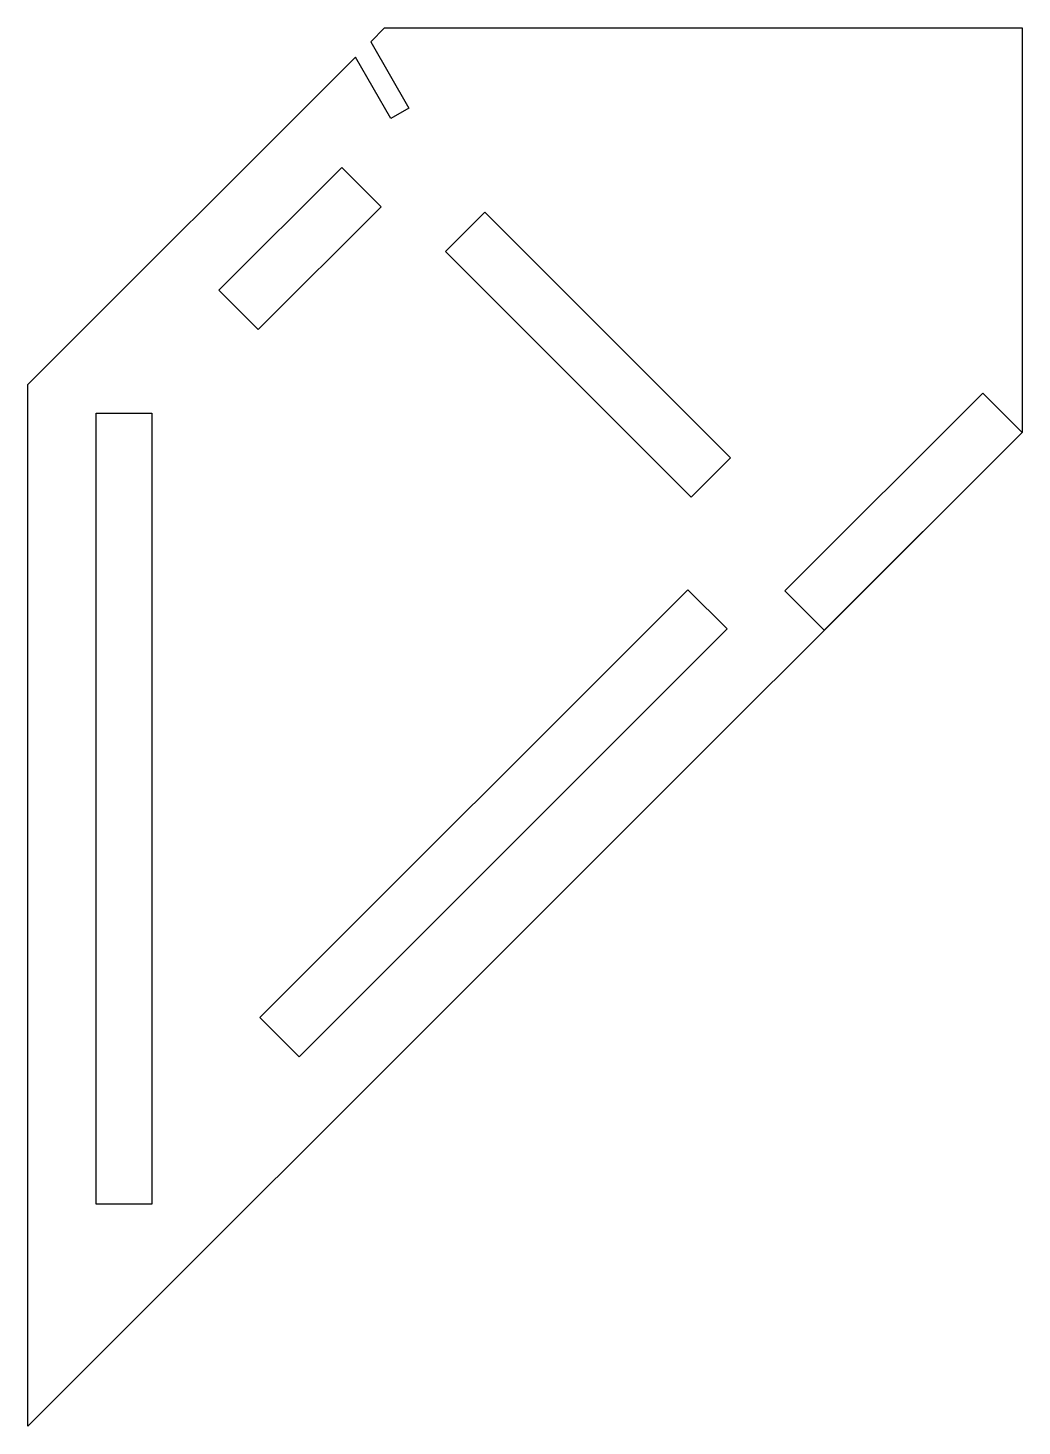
# Model space of a CAD drawing. Header units: millimetres. Extents: x -143 to 0, y -201 to 0.
import ezdxf

# ---------------------------------------------------------------- set-up
doc = ezdxf.new("R2010")
doc.units = ezdxf.units.MM

msp = doc.modelspace()

# ---------------------------------------------------------------- linework, layer by layer
at = {"color": 7, "linetype": 'Continuous', "lineweight": 25}
for p, q in [((-93.75, -2), (-91.75, 0)), ((-91.75, 0), (0, 0)), ((0, 0), (0, -58.25)), ((-93.75, -2), (-88.25, -11.53)), ((-143.08, -51.33), (-95.95, -4.2)), ((-90.85, -13.03), (-95.95, -4.2)), ((-88.25, -11.53), (-90.85, -13.03)), ((-115.59, -37.78), (-97.92, -20.1)), ((-97.92, -20.1), (-92.26, -25.76)), ((-92.26, -25.76), (-109.94, -43.44)), ((-82.99, -32.2), (-77.34, -26.54)), ((-41.98, -61.9), (-77.34, -26.54)), ((-47.64, -67.55), (-82.99, -32.2)), ((-109.94, -43.44), (-115.59, -37.78)), ((-143.08, -201.33), (-143.08, -51.33)), ((-34.13, -81.06), (-5.66, -52.59)), ((-5.66, -52.59), (0, -58.25)), ((-133.27, -55.46), (-125.27, -55.46)), ((-133.27, -169.39), (-133.27, -55.46)), ((-125.27, -55.46), (-125.27, -169.39)), ((0, -58.25), (-143.08, -201.33)), ((0, -58.25), (-28.47, -86.72)), ((-47.64, -67.55), (-41.98, -61.9)), ((-109.72, -142.52), (-48.08, -80.89)), ((-48.08, -80.89), (-42.43, -86.54)), ((-28.47, -86.72), (-34.13, -81.06)), ((-42.43, -86.54), (-104.06, -148.17)), ((-104.06, -148.17), (-109.72, -142.52)), ((-125.27, -169.39), (-133.27, -169.39))]:
    msp.add_line(p, q, dxfattribs=at)

doc.saveas('drawing.dxf')
